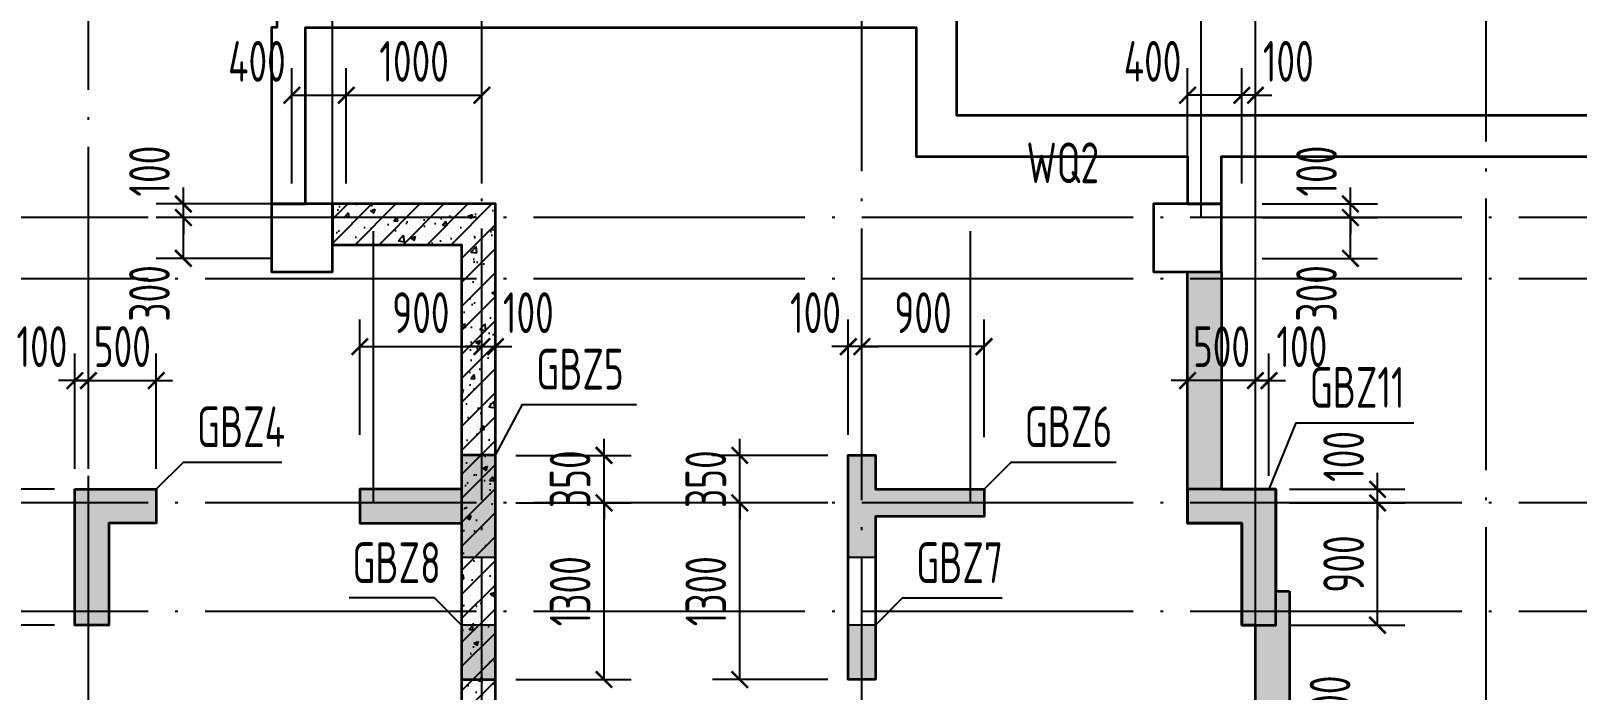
# Model space of a CAD drawing. Extents: x -655480 to 203344, y -294099 to 287156.
# Drawn here: x -276375 to -264982, y 213143 to 217994 of the extents above; entities that cross this region are included whole.
import ezdxf
from ezdxf.enums import TextEntityAlignment as Align

# ---------------------------------------------------------------- set-up
doc = ezdxf.new("R2010")
doc.units = 0
doc.header["$LTSCALE"] = 1000
doc.linetypes.add('DOTE', pattern=[2.42, 2, -0.2, 0.02, -0.2])
doc.layers.get('0').update_dxf_attribs({"linetype": 'CONTINUOUS'})
doc.layers.get('DEFPOINTS').update_dxf_attribs({"linetype": 'CONTINUOUS'})
for name, color, linetype in [('A-DOTE', 10, 'DOTE'), ('COLU_DE_TEXT', 7, 'CONTINUOUS'), ('LABEL', 1, 'CONTINUOUS'), ('S-Q墙填充', 252, 'CONTINUOUS'), ('S-Q墙实线', 6, 'CONTINUOUS'), ('S-Q墙标注', 3, 'CONTINUOUS'), ('S-X详图填充', 252, 'CONTINUOUS'), ('S-X详图实线', 4, 'CONTINUOUS')]:
    doc.layers.add(name, color=color, linetype=linetype)
doc.layers.add('底图$0$砼柱', color=2, linetype='CONTINUOUS', lineweight=35)
doc.styles.add('TSSD_REIN', font='tssdeng.shx', dxfattribs={"width": 0.7, "height": 300, "bigfont": 'tssdchn.shx'})
doc.styles.add('结构文字', font='zstxt.shx', dxfattribs={"width": 0.7, "bigfont": 'zshz.shx'})
doc.dimstyles.new('STRUCK', dxfattribs={"dimtxt": 400, "dimasz": 121, "dimexe": 200, "dimexo": 150, "dimgap": 115, "dimtad": 1, "dimdec": 0, "dimdsep": 46, "dimtxsty": '结构文字', "dimblk": 'ARCHTICK', "dimcen": 400, "dimclrd": 3, "dimclre": 3, "dimclrt": 7, "dimadec": 0, "dimazin": 0, "dimtfac": 1, "dimtdec": 0, "dimtix": 1, "dimtmove": 2, "dimatfit": 3, "dimldrblk": '_DIMX', "dimfxl": 1, "dimtolj": 1, "dimtzin": 0, "dimarcsym": 0})

# ---------------------------------------------------------------- blocks, each defined once
blk = doc.blocks.new('_ArchTick')
at = {"color": 0, "linetype": 'ByBlock', "const_width": 0.15}
blk.add_lwpolyline([(-0.5, -0.5), (0.5, 0.5)], dxfattribs=at)
blk = doc.blocks.new('*D668')
at = {"layer": 'DEFPOINTS', "color": 0, "transparency": 16777216}
for p in [(-266552, 212820), (-265752, 212820), (-265752, 212720)]:
    blk.add_point(p, dxfattribs=at)
at = {"layer": 'S-Q墙标注', "color": 3, "lineweight": -2, "transparency": 16777216}
for p, q in [((-266552, 212820), (-266552, 212941)), ((-265902, 212820), (-266752, 212820)), ((-265902, 212720), (-266752, 212720)), ((-266552, 212720), (-266552, 212820)), ((-266552, 212720), (-266552, 212599))]:
    blk.add_line(p, q, dxfattribs=at)
at = {"layer": 'S-Q墙标注', "color": 3, "lineweight": -2, "transparency": 16777216, "xscale": 121, "yscale": 121, "zscale": 121}
for p, rotation in [((-266552, 212820), 270), ((-266552, 212720), 90)]:
    blk.add_blockref('_ArchTick', p, dxfattribs=dict(at, rotation=rotation))
at = {"layer": 'S-Q墙标注', "color": 7, "transparency": 16777216, "insert": (-266802, 213062), "char_height": 300, "attachment_point": 5, "rotation": 90, "style": 'TSSD_REIN'}
blk.add_mtext('\\A1;100', dxfattribs=at)
blk = doc.blocks.new('_DIMX')
blk.add_line((-150, 0), (150, 0))
at = {"const_width": 50}
blk.add_lwpolyline([(-70, -70), (70, 70)], dxfattribs=at)
blk = doc.blocks.new('*D675')
at = {"layer": 'DEFPOINTS', "color": 0, "transparency": 16777216}
for p in [(-267252, 214520), (-266452, 214520), (-267252, 213620)]:
    blk.add_point(p, dxfattribs=at)
at = {"layer": 'S-Q墙标注', "color": 3, "lineweight": -2, "transparency": 16777216}
for p, q in [((-267102, 214520), (-266252, 214520)), ((-266452, 213620), (-266452, 214520)), ((-267102, 213620), (-266252, 213620))]:
    blk.add_line(p, q, dxfattribs=at)
at = {"layer": 'S-Q墙标注', "color": 3, "lineweight": -2, "transparency": 16777216, "xscale": 121, "yscale": 121, "zscale": 121}
for p, rotation in [((-266452, 214520), 90), ((-266452, 213620), 270)]:
    blk.add_blockref('_ArchTick', p, dxfattribs=dict(at, rotation=rotation))
at = {"layer": 'S-Q墙标注', "color": 7, "transparency": 16777216, "insert": (-266702, 214070), "char_height": 300, "attachment_point": 5, "rotation": 90, "style": 'TSSD_REIN'}
blk.add_mtext('\\A1;900', dxfattribs=at)
blk = doc.blocks.new('*D676')
at = {"layer": 'DEFPOINTS', "color": 0, "transparency": 16777216}
for p in [(-267252, 214620), (-266452, 214620), (-267252, 214520)]:
    blk.add_point(p, dxfattribs=at)
at = {"layer": 'S-Q墙标注', "color": 3, "lineweight": -2, "transparency": 16777216}
for p, q in [((-266452, 214620), (-266452, 214741)), ((-267102, 214620), (-266252, 214620)), ((-266452, 214520), (-266452, 214620)), ((-267102, 214520), (-266252, 214520)), ((-266452, 214520), (-266452, 214399))]:
    blk.add_line(p, q, dxfattribs=at)
at = {"layer": 'S-Q墙标注', "color": 3, "lineweight": -2, "transparency": 16777216, "xscale": 121, "yscale": 121, "zscale": 121}
for p, rotation in [((-266452, 214620), 270), ((-266452, 214520), 90)]:
    blk.add_blockref('_ArchTick', p, dxfattribs=dict(at, rotation=rotation))
at = {"layer": 'S-Q墙标注', "color": 7, "transparency": 16777216, "insert": (-266702, 214862), "char_height": 300, "attachment_point": 5, "rotation": 90, "style": 'TSSD_REIN'}
blk.add_mtext('\\A1;100', dxfattribs=at)
blk = doc.blocks.new('*D677')
at = {"layer": 'DEFPOINTS', "color": 0, "transparency": 16777216}
for p in [(-267352, 215420), (-267352, 214570), (-267252, 214570)]:
    blk.add_point(p, dxfattribs=at)
at = {"layer": 'S-Q墙标注', "color": 3, "lineweight": -2, "transparency": 16777216}
for p, q in [((-267352, 214720), (-267352, 215620)), ((-267252, 214720), (-267252, 215620)), ((-267352, 215420), (-267473, 215420)), ((-267252, 215420), (-267352, 215420)), ((-267252, 215420), (-267131, 215420))]:
    blk.add_line(p, q, dxfattribs=at)
at = {"layer": 'S-Q墙标注', "color": 3, "lineweight": -2, "transparency": 16777216, "xscale": 121, "yscale": 121, "zscale": 121}
blk.add_blockref('_ArchTick', (-267352, 215420), dxfattribs=at)
at = {"layer": 'S-Q墙标注', "color": 3, "lineweight": -2, "transparency": 16777216, "xscale": 121, "yscale": 121, "zscale": 121, "rotation": 180}
blk.add_blockref('_ArchTick', (-267252, 215420), dxfattribs=at)
at = {"layer": 'S-Q墙标注', "color": 7, "transparency": 16777216, "insert": (-267010, 215670), "char_height": 300, "attachment_point": 5, "style": 'TSSD_REIN'}
blk.add_mtext('\\A1;100', dxfattribs=at)
blk = doc.blocks.new('*D678')
at = {"layer": 'DEFPOINTS', "color": 0, "transparency": 16777216}
for p in [(-267852, 215420), (-267852, 214570), (-267352, 214570)]:
    blk.add_point(p, dxfattribs=at)
at = {"layer": 'S-Q墙标注', "color": 3, "lineweight": -2, "transparency": 16777216}
for p, q in [((-267852, 214720), (-267852, 215620)), ((-267352, 214720), (-267352, 215620)), ((-267852, 215420), (-267973, 215420)), ((-267352, 215420), (-267852, 215420)), ((-267352, 215420), (-267231, 215420))]:
    blk.add_line(p, q, dxfattribs=at)
at = {"layer": 'S-Q墙标注', "color": 3, "lineweight": -2, "transparency": 16777216, "xscale": 121, "yscale": 121, "zscale": 121}
blk.add_blockref('_ArchTick', (-267852, 215420), dxfattribs=at)
at = {"layer": 'S-Q墙标注', "color": 3, "lineweight": -2, "transparency": 16777216, "xscale": 121, "yscale": 121, "zscale": 121, "rotation": 180}
blk.add_blockref('_ArchTick', (-267352, 215420), dxfattribs=at)
at = {"layer": 'S-Q墙标注', "color": 7, "transparency": 16777216, "insert": (-267602, 215670), "char_height": 300, "attachment_point": 5, "style": 'TSSD_REIN'}
blk.add_mtext('\\A1;500', dxfattribs=at)
blk = doc.blocks.new('*D681')
at = {"layer": 'DEFPOINTS', "color": 0, "transparency": 16777216}
for p in [(-271152, 214520), (-270352, 214520), (-270352, 213220)]:
    blk.add_point(p, dxfattribs=at)
at = {"layer": 'S-Q墙标注', "color": 3, "lineweight": -2, "transparency": 16777216}
for p, q in [((-270502, 214520), (-271352, 214520)), ((-271152, 213220), (-271152, 214520)), ((-270502, 213220), (-271352, 213220))]:
    blk.add_line(p, q, dxfattribs=at)
at = {"layer": 'S-Q墙标注', "color": 3, "lineweight": -2, "transparency": 16777216, "xscale": 121, "yscale": 121, "zscale": 121}
for p, rotation in [((-271152, 214520), 90), ((-271152, 213220), 270)]:
    blk.add_blockref('_ArchTick', p, dxfattribs=dict(at, rotation=rotation))
at = {"layer": 'S-Q墙标注', "color": 7, "transparency": 16777216, "insert": (-271402, 213870), "char_height": 300, "attachment_point": 5, "rotation": 90, "style": 'TSSD_REIN'}
blk.add_mtext('\\A1;1300', dxfattribs=at)
blk = doc.blocks.new('*D682')
at = {"layer": 'DEFPOINTS', "color": 0, "transparency": 16777216}
for p in [(-271152, 214870), (-270352, 214870), (-270352, 214520)]:
    blk.add_point(p, dxfattribs=at)
at = {"layer": 'S-Q墙标注', "color": 3, "lineweight": -2, "transparency": 16777216}
for p, q in [((-271152, 214870), (-271152, 214991)), ((-270502, 214870), (-271352, 214870)), ((-271152, 214520), (-271152, 214870)), ((-270502, 214520), (-271352, 214520)), ((-271152, 214520), (-271152, 214399))]:
    blk.add_line(p, q, dxfattribs=at)
at = {"layer": 'S-Q墙标注', "color": 3, "lineweight": -2, "transparency": 16777216, "xscale": 121, "yscale": 121, "zscale": 121}
for p, rotation in [((-271152, 214870), 270), ((-271152, 214520), 90)]:
    blk.add_blockref('_ArchTick', p, dxfattribs=dict(at, rotation=rotation))
at = {"layer": 'S-Q墙标注', "color": 7, "transparency": 16777216, "insert": (-271402, 214695), "char_height": 300, "attachment_point": 5, "rotation": 90, "style": 'TSSD_REIN'}
blk.add_mtext('\\A1;350', dxfattribs=at)
blk = doc.blocks.new('*D683')
at = {"layer": 'DEFPOINTS', "color": 0, "transparency": 16777216}
for p in [(-270252, 215670), (-270252, 214870), (-269352, 214853)]:
    blk.add_point(p, dxfattribs=at)
at = {"layer": 'S-Q墙标注', "color": 3, "lineweight": -2, "transparency": 16777216}
for p, q in [((-270252, 215020), (-270252, 215870)), ((-269352, 215003), (-269352, 215870)), ((-269352, 215670), (-270252, 215670))]:
    blk.add_line(p, q, dxfattribs=at)
at = {"layer": 'S-Q墙标注', "color": 3, "lineweight": -2, "transparency": 16777216, "xscale": 121, "yscale": 121, "zscale": 121, "rotation": 180}
blk.add_blockref('_ArchTick', (-270252, 215670), dxfattribs=at)
at = {"layer": 'S-Q墙标注', "color": 3, "lineweight": -2, "transparency": 16777216, "xscale": 121, "yscale": 121, "zscale": 121}
blk.add_blockref('_ArchTick', (-269352, 215670), dxfattribs=at)
at = {"layer": 'S-Q墙标注', "color": 7, "transparency": 16777216, "insert": (-269802, 215920), "char_height": 300, "attachment_point": 5, "style": 'TSSD_REIN'}
blk.add_mtext('\\A1;900', dxfattribs=at)
blk = doc.blocks.new('*D684')
at = {"layer": 'DEFPOINTS', "color": 0, "transparency": 16777216}
for p in [(-270352, 215670), (-270352, 214870), (-270252, 214870)]:
    blk.add_point(p, dxfattribs=at)
at = {"layer": 'S-Q墙标注', "color": 3, "lineweight": -2, "transparency": 16777216}
for p, q in [((-270352, 215020), (-270352, 215870)), ((-270252, 215020), (-270252, 215870)), ((-270352, 215670), (-270473, 215670)), ((-270252, 215670), (-270352, 215670)), ((-270252, 215670), (-270131, 215670))]:
    blk.add_line(p, q, dxfattribs=at)
at = {"layer": 'S-Q墙标注', "color": 3, "lineweight": -2, "transparency": 16777216, "xscale": 121, "yscale": 121, "zscale": 121}
blk.add_blockref('_ArchTick', (-270352, 215670), dxfattribs=at)
at = {"layer": 'S-Q墙标注', "color": 3, "lineweight": -2, "transparency": 16777216, "xscale": 121, "yscale": 121, "zscale": 121, "rotation": 180}
blk.add_blockref('_ArchTick', (-270252, 215670), dxfattribs=at)
at = {"layer": 'S-Q墙标注', "color": 7, "transparency": 16777216, "insert": (-270594, 215920), "char_height": 300, "attachment_point": 5, "style": 'TSSD_REIN'}
blk.add_mtext('\\A1;100', dxfattribs=at)
blk = doc.blocks.new('*D709')
at = {"layer": 'DEFPOINTS', "color": 0, "transparency": 16777216}
for p in [(-276852, 214520), (-276052, 214520), (-276052, 213620)]:
    blk.add_point(p, dxfattribs=at)
at = {"layer": 'S-Q墙标注', "color": 3, "lineweight": -2, "transparency": 16777216}
for p, q in [((-276202, 214520), (-277052, 214520)), ((-276852, 213620), (-276852, 214520)), ((-276202, 213620), (-277052, 213620))]:
    blk.add_line(p, q, dxfattribs=at)
at = {"layer": 'S-Q墙标注', "color": 3, "lineweight": -2, "transparency": 16777216, "xscale": 121, "yscale": 121, "zscale": 121}
for p, rotation in [((-276852, 214520), 90), ((-276852, 213620), 270)]:
    blk.add_blockref('_ArchTick', p, dxfattribs=dict(at, rotation=rotation))
at = {"layer": 'S-Q墙标注', "color": 7, "transparency": 16777216, "insert": (-277102, 214070), "char_height": 300, "attachment_point": 5, "rotation": 90, "style": 'TSSD_REIN'}
blk.add_mtext('\\A1;900', dxfattribs=at)
blk = doc.blocks.new('*D710')
at = {"layer": 'DEFPOINTS', "color": 0, "transparency": 16777216}
for p in [(-276852, 214620), (-276052, 214620), (-276052, 214520)]:
    blk.add_point(p, dxfattribs=at)
at = {"layer": 'S-Q墙标注', "color": 3, "lineweight": -2, "transparency": 16777216}
for p, q in [((-276852, 214620), (-276852, 214741)), ((-276202, 214620), (-277052, 214620)), ((-276852, 214520), (-276852, 214620)), ((-276202, 214520), (-277052, 214520)), ((-276852, 214520), (-276852, 214399))]:
    blk.add_line(p, q, dxfattribs=at)
at = {"layer": 'S-Q墙标注', "color": 3, "lineweight": -2, "transparency": 16777216, "xscale": 121, "yscale": 121, "zscale": 121}
for p, rotation in [((-276852, 214620), 270), ((-276852, 214520), 90)]:
    blk.add_blockref('_ArchTick', p, dxfattribs=dict(at, rotation=rotation))
at = {"layer": 'S-Q墙标注', "color": 7, "transparency": 16777216, "insert": (-277102, 214862), "char_height": 300, "attachment_point": 5, "rotation": 90, "style": 'TSSD_REIN'}
blk.add_mtext('\\A1;100', dxfattribs=at)
blk = doc.blocks.new('*D711')
at = {"layer": 'DEFPOINTS', "color": 0, "transparency": 16777216}
for p in [(-275952, 215420), (-276052, 214620), (-275952, 214620)]:
    blk.add_point(p, dxfattribs=at)
at = {"layer": 'S-Q墙标注', "color": 3, "lineweight": -2, "transparency": 16777216}
for p, q in [((-276052, 214770), (-276052, 215620)), ((-275952, 214770), (-275952, 215620)), ((-276052, 215420), (-276173, 215420)), ((-276052, 215420), (-275952, 215420)), ((-275952, 215420), (-275831, 215420))]:
    blk.add_line(p, q, dxfattribs=at)
at = {"layer": 'S-Q墙标注', "color": 3, "lineweight": -2, "transparency": 16777216, "xscale": 121, "yscale": 121, "zscale": 121}
blk.add_blockref('_ArchTick', (-276052, 215420), dxfattribs=at)
at = {"layer": 'S-Q墙标注', "color": 3, "lineweight": -2, "transparency": 16777216, "xscale": 121, "yscale": 121, "zscale": 121, "rotation": 180}
blk.add_blockref('_ArchTick', (-275952, 215420), dxfattribs=at)
at = {"layer": 'S-Q墙标注', "color": 7, "transparency": 16777216, "insert": (-276294, 215670), "char_height": 300, "attachment_point": 5, "style": 'TSSD_REIN'}
blk.add_mtext('\\A1;100', dxfattribs=at)
blk = doc.blocks.new('*D547')
at = {"layer": 'DEFPOINTS', "color": 0, "transparency": 16777216}
for p in [(-275452, 215420), (-275952, 214620), (-275452, 214620)]:
    blk.add_point(p, dxfattribs=at)
at = {"layer": 'S-Q墙标注', "color": 3, "lineweight": -2, "transparency": 16777216}
for p, q in [((-275952, 214770), (-275952, 215620)), ((-275452, 214770), (-275452, 215620)), ((-275952, 215420), (-276073, 215420)), ((-275952, 215420), (-275452, 215420)), ((-275452, 215420), (-275331, 215420))]:
    blk.add_line(p, q, dxfattribs=at)
at = {"layer": 'S-Q墙标注', "color": 3, "lineweight": -2, "transparency": 16777216, "xscale": 121, "yscale": 121, "zscale": 121}
blk.add_blockref('_ArchTick', (-275952, 215420), dxfattribs=at)
at = {"layer": 'S-Q墙标注', "color": 3, "lineweight": -2, "transparency": 16777216, "xscale": 121, "yscale": 121, "zscale": 121, "rotation": 180}
blk.add_blockref('_ArchTick', (-275452, 215420), dxfattribs=at)
at = {"layer": 'S-Q墙标注', "color": 7, "transparency": 16777216, "insert": (-275702, 215670), "char_height": 300, "attachment_point": 5, "style": 'TSSD_REIN'}
blk.add_mtext('\\A1;500', dxfattribs=at)
blk = doc.blocks.new('*D550')
at = {"layer": 'DEFPOINTS', "color": 0, "transparency": 16777216}
for p in [(-272952, 214520), (-272152, 214520), (-272952, 213220)]:
    blk.add_point(p, dxfattribs=at)
at = {"layer": 'S-Q墙标注', "color": 3, "lineweight": -2, "transparency": 16777216}
for p, q in [((-272802, 214520), (-271952, 214520)), ((-272152, 213220), (-272152, 214520)), ((-272802, 213220), (-271952, 213220))]:
    blk.add_line(p, q, dxfattribs=at)
at = {"layer": 'S-Q墙标注', "color": 3, "lineweight": -2, "transparency": 16777216, "xscale": 121, "yscale": 121, "zscale": 121}
for p, rotation in [((-272152, 214520), 90), ((-272152, 213220), 270)]:
    blk.add_blockref('_ArchTick', p, dxfattribs=dict(at, rotation=rotation))
at = {"layer": 'S-Q墙标注', "color": 7, "transparency": 16777216, "insert": (-272402, 213870), "char_height": 300, "attachment_point": 5, "rotation": 90, "style": 'TSSD_REIN'}
blk.add_mtext('\\A1;1300', dxfattribs=at)
blk = doc.blocks.new('*D551')
at = {"layer": 'DEFPOINTS', "color": 0, "transparency": 16777216}
for p in [(-272952, 214870), (-272152, 214870), (-272952, 214520)]:
    blk.add_point(p, dxfattribs=at)
at = {"layer": 'S-Q墙标注', "color": 3, "lineweight": -2, "transparency": 16777216}
for p, q in [((-272152, 214870), (-272152, 214991)), ((-272802, 214870), (-271952, 214870)), ((-272152, 214520), (-272152, 214870)), ((-272802, 214520), (-271952, 214520)), ((-272152, 214520), (-272152, 214399))]:
    blk.add_line(p, q, dxfattribs=at)
at = {"layer": 'S-Q墙标注', "color": 3, "lineweight": -2, "transparency": 16777216, "xscale": 121, "yscale": 121, "zscale": 121}
for p, rotation in [((-272152, 214870), 270), ((-272152, 214520), 90)]:
    blk.add_blockref('_ArchTick', p, dxfattribs=dict(at, rotation=rotation))
at = {"layer": 'S-Q墙标注', "color": 7, "transparency": 16777216, "insert": (-272402, 214695), "char_height": 300, "attachment_point": 5, "rotation": 90, "style": 'TSSD_REIN'}
blk.add_mtext('\\A1;350', dxfattribs=at)
blk = doc.blocks.new('*D552')
at = {"layer": 'DEFPOINTS', "color": 0, "transparency": 16777216}
for p in [(-273052, 215670), (-273952, 214870), (-273052, 214870)]:
    blk.add_point(p, dxfattribs=at)
at = {"layer": 'S-Q墙标注', "color": 3, "lineweight": -2, "transparency": 16777216}
for p, q in [((-273952, 215020), (-273952, 215870)), ((-273052, 215020), (-273052, 215870)), ((-273952, 215670), (-273052, 215670))]:
    blk.add_line(p, q, dxfattribs=at)
at = {"layer": 'S-Q墙标注', "color": 3, "lineweight": -2, "transparency": 16777216, "xscale": 121, "yscale": 121, "zscale": 121, "rotation": 180}
blk.add_blockref('_ArchTick', (-273952, 215670), dxfattribs=at)
at = {"layer": 'S-Q墙标注', "color": 3, "lineweight": -2, "transparency": 16777216, "xscale": 121, "yscale": 121, "zscale": 121}
blk.add_blockref('_ArchTick', (-273052, 215670), dxfattribs=at)
at = {"layer": 'S-Q墙标注', "color": 7, "transparency": 16777216, "insert": (-273502, 215920), "char_height": 300, "attachment_point": 5, "style": 'TSSD_REIN'}
blk.add_mtext('\\A1;900', dxfattribs=at)
blk = doc.blocks.new('*D553')
at = {"layer": 'DEFPOINTS', "color": 0, "transparency": 16777216}
for p in [(-272952, 215670), (-273052, 214870), (-272952, 214870)]:
    blk.add_point(p, dxfattribs=at)
at = {"layer": 'S-Q墙标注', "color": 3, "lineweight": -2, "transparency": 16777216}
for p, q in [((-273052, 215020), (-273052, 215870)), ((-272952, 215020), (-272952, 215870)), ((-273052, 215670), (-273173, 215670)), ((-273052, 215670), (-272952, 215670)), ((-272952, 215670), (-272831, 215670))]:
    blk.add_line(p, q, dxfattribs=at)
at = {"layer": 'S-Q墙标注', "color": 3, "lineweight": -2, "transparency": 16777216, "xscale": 121, "yscale": 121, "zscale": 121}
blk.add_blockref('_ArchTick', (-273052, 215670), dxfattribs=at)
at = {"layer": 'S-Q墙标注', "color": 3, "lineweight": -2, "transparency": 16777216, "xscale": 121, "yscale": 121, "zscale": 121, "rotation": 180}
blk.add_blockref('_ArchTick', (-272952, 215670), dxfattribs=at)
at = {"layer": 'S-Q墙标注', "color": 7, "transparency": 16777216, "insert": (-272710, 215920), "char_height": 300, "attachment_point": 5, "style": 'TSSD_REIN'}
blk.add_mtext('\\A1;100', dxfattribs=at)
blk = doc.blocks.new('*D554')
at = {"layer": 'DEFPOINTS', "color": 0, "transparency": 16777216}
for p in [(-267452, 216720), (-266652, 216720), (-267452, 216620)]:
    blk.add_point(p, dxfattribs=at)
at = {"layer": 'S-Q墙标注', "color": 3, "lineweight": -2, "transparency": 16777216}
for p, q in [((-266652, 216720), (-266652, 216841)), ((-267302, 216720), (-266452, 216720)), ((-266652, 216620), (-266652, 216720)), ((-267302, 216620), (-266452, 216620)), ((-266652, 216620), (-266652, 216499))]:
    blk.add_line(p, q, dxfattribs=at)
at = {"layer": 'S-Q墙标注', "color": 3, "lineweight": -2, "transparency": 16777216, "xscale": 121, "yscale": 121, "zscale": 121}
for p, rotation in [((-266652, 216720), 270), ((-266652, 216620), 90)]:
    blk.add_blockref('_ArchTick', p, dxfattribs=dict(at, rotation=rotation))
at = {"layer": 'S-Q墙标注', "color": 7, "transparency": 16777216, "insert": (-266902, 216962), "char_height": 300, "attachment_point": 5, "rotation": 90, "style": 'TSSD_REIN'}
blk.add_mtext('\\A1;100', dxfattribs=at)
blk = doc.blocks.new('*D557')
at = {"layer": 'DEFPOINTS', "color": 0, "transparency": 16777216}
for p in [(-267452, 216620), (-266652, 216620), (-267452, 216320)]:
    blk.add_point(p, dxfattribs=at)
at = {"layer": 'S-Q墙标注', "color": 3, "lineweight": -2, "transparency": 16777216}
for p, q in [((-267302, 216620), (-266452, 216620)), ((-266652, 216320), (-266652, 216620)), ((-267302, 216320), (-266452, 216320))]:
    blk.add_line(p, q, dxfattribs=at)
at = {"layer": 'S-Q墙标注', "color": 3, "lineweight": -2, "transparency": 16777216, "xscale": 121, "yscale": 121, "zscale": 121}
for p, rotation in [((-266652, 216620), 90), ((-266652, 216320), 270)]:
    blk.add_blockref('_ArchTick', p, dxfattribs=dict(at, rotation=rotation))
at = {"layer": 'S-Q墙标注', "color": 7, "transparency": 16777216, "insert": (-266902, 216062), "char_height": 300, "attachment_point": 5, "rotation": 90, "style": 'TSSD_REIN'}
blk.add_mtext('\\A1;300', dxfattribs=at)
blk = doc.blocks.new('*D558')
at = {"layer": 'DEFPOINTS', "color": 0, "transparency": 16777216}
for p in [(-267852, 217520), (-267852, 216720), (-267452, 216720)]:
    blk.add_point(p, dxfattribs=at)
at = {"layer": 'S-Q墙标注', "color": 3, "lineweight": -2, "transparency": 16777216}
for p, q in [((-267852, 216870), (-267852, 217720)), ((-267452, 216870), (-267452, 217720)), ((-267452, 217520), (-267852, 217520))]:
    blk.add_line(p, q, dxfattribs=at)
at = {"layer": 'S-Q墙标注', "color": 3, "lineweight": -2, "transparency": 16777216, "xscale": 121, "yscale": 121, "zscale": 121, "rotation": 180}
blk.add_blockref('_ArchTick', (-267852, 217520), dxfattribs=at)
at = {"layer": 'S-Q墙标注', "color": 3, "lineweight": -2, "transparency": 16777216, "xscale": 121, "yscale": 121, "zscale": 121}
blk.add_blockref('_ArchTick', (-267452, 217520), dxfattribs=at)
at = {"layer": 'S-Q墙标注', "color": 7, "transparency": 16777216, "insert": (-268110, 217770), "char_height": 300, "attachment_point": 5, "style": 'TSSD_REIN'}
blk.add_mtext('\\A1;400', dxfattribs=at)
blk = doc.blocks.new('*D559')
at = {"layer": 'DEFPOINTS', "color": 0, "transparency": 16777216}
for p in [(-267452, 217520), (-267452, 216720), (-267352, 216720)]:
    blk.add_point(p, dxfattribs=at)
at = {"layer": 'S-Q墙标注', "color": 3, "lineweight": -2, "transparency": 16777216}
for p, q in [((-267452, 216870), (-267452, 217720)), ((-267352, 216870), (-267352, 217720)), ((-267452, 217520), (-267573, 217520)), ((-267352, 217520), (-267452, 217520)), ((-267352, 217520), (-267231, 217520))]:
    blk.add_line(p, q, dxfattribs=at)
at = {"layer": 'S-Q墙标注', "color": 3, "lineweight": -2, "transparency": 16777216, "xscale": 121, "yscale": 121, "zscale": 121}
blk.add_blockref('_ArchTick', (-267452, 217520), dxfattribs=at)
at = {"layer": 'S-Q墙标注', "color": 3, "lineweight": -2, "transparency": 16777216, "xscale": 121, "yscale": 121, "zscale": 121, "rotation": 180}
blk.add_blockref('_ArchTick', (-267352, 217520), dxfattribs=at)
at = {"layer": 'S-Q墙标注', "color": 7, "transparency": 16777216, "insert": (-267110, 217770), "char_height": 300, "attachment_point": 5, "style": 'TSSD_REIN'}
blk.add_mtext('\\A1;100', dxfattribs=at)
blk = doc.blocks.new('*D562')
at = {"layer": 'DEFPOINTS', "color": 0, "transparency": 16777216}
for p in [(-275252, 216720), (-274452, 216720), (-274452, 216620)]:
    blk.add_point(p, dxfattribs=at)
at = {"layer": 'S-Q墙标注', "color": 3, "lineweight": -2, "transparency": 16777216}
for p, q in [((-275252, 216720), (-275252, 216841)), ((-274602, 216720), (-275452, 216720)), ((-275252, 216620), (-275252, 216720)), ((-274602, 216620), (-275452, 216620)), ((-275252, 216620), (-275252, 216499))]:
    blk.add_line(p, q, dxfattribs=at)
at = {"layer": 'S-Q墙标注', "color": 3, "lineweight": -2, "transparency": 16777216, "xscale": 121, "yscale": 121, "zscale": 121}
for p, rotation in [((-275252, 216720), 270), ((-275252, 216620), 90)]:
    blk.add_blockref('_ArchTick', p, dxfattribs=dict(at, rotation=rotation))
at = {"layer": 'S-Q墙标注', "color": 7, "transparency": 16777216, "insert": (-275502, 216962), "char_height": 300, "attachment_point": 5, "rotation": 90, "style": 'TSSD_REIN'}
blk.add_mtext('\\A1;100', dxfattribs=at)
blk = doc.blocks.new('*D565')
at = {"layer": 'DEFPOINTS', "color": 0, "transparency": 16777216}
for p in [(-275252, 216620), (-274452, 216620), (-274452, 216320)]:
    blk.add_point(p, dxfattribs=at)
at = {"layer": 'S-Q墙标注', "color": 3, "lineweight": -2, "transparency": 16777216}
for p, q in [((-274602, 216620), (-275452, 216620)), ((-275252, 216320), (-275252, 216620)), ((-274602, 216320), (-275452, 216320))]:
    blk.add_line(p, q, dxfattribs=at)
at = {"layer": 'S-Q墙标注', "color": 3, "lineweight": -2, "transparency": 16777216, "xscale": 121, "yscale": 121, "zscale": 121}
for p, rotation in [((-275252, 216620), 90), ((-275252, 216320), 270)]:
    blk.add_blockref('_ArchTick', p, dxfattribs=dict(at, rotation=rotation))
at = {"layer": 'S-Q墙标注', "color": 7, "transparency": 16777216, "insert": (-275502, 216062), "char_height": 300, "attachment_point": 5, "rotation": 90, "style": 'TSSD_REIN'}
blk.add_mtext('\\A1;300', dxfattribs=at)
blk = doc.blocks.new('*D566')
at = {"layer": 'DEFPOINTS', "color": 0, "transparency": 16777216}
for p in [(-274052, 217520), (-274452, 216720), (-274052, 216720)]:
    blk.add_point(p, dxfattribs=at)
at = {"layer": 'S-Q墙标注', "color": 3, "lineweight": -2, "transparency": 16777216}
for p, q in [((-274452, 216870), (-274452, 217720)), ((-274052, 216870), (-274052, 217720)), ((-274452, 217520), (-274052, 217520))]:
    blk.add_line(p, q, dxfattribs=at)
at = {"layer": 'S-Q墙标注', "color": 3, "lineweight": -2, "transparency": 16777216, "xscale": 121, "yscale": 121, "zscale": 121, "rotation": 180}
blk.add_blockref('_ArchTick', (-274452, 217520), dxfattribs=at)
at = {"layer": 'S-Q墙标注', "color": 3, "lineweight": -2, "transparency": 16777216, "xscale": 121, "yscale": 121, "zscale": 121}
blk.add_blockref('_ArchTick', (-274052, 217520), dxfattribs=at)
at = {"layer": 'S-Q墙标注', "color": 7, "transparency": 16777216, "insert": (-274710, 217770), "char_height": 300, "attachment_point": 5, "style": 'TSSD_REIN'}
blk.add_mtext('\\A1;400', dxfattribs=at)
blk = doc.blocks.new('*D568')
at = {"layer": 'DEFPOINTS', "color": 0, "transparency": 16777216}
for p in [(-273052, 217520), (-274052, 216720), (-273052, 216720)]:
    blk.add_point(p, dxfattribs=at)
at = {"layer": 'S-Q墙标注', "color": 3, "lineweight": -2, "transparency": 16777216}
for p, q in [((-274052, 216870), (-274052, 217720)), ((-273052, 216870), (-273052, 217720)), ((-274052, 217520), (-273052, 217520))]:
    blk.add_line(p, q, dxfattribs=at)
at = {"layer": 'S-Q墙标注', "color": 3, "lineweight": -2, "transparency": 16777216, "xscale": 121, "yscale": 121, "zscale": 121, "rotation": 180}
blk.add_blockref('_ArchTick', (-274052, 217520), dxfattribs=at)
at = {"layer": 'S-Q墙标注', "color": 3, "lineweight": -2, "transparency": 16777216, "xscale": 121, "yscale": 121, "zscale": 121}
blk.add_blockref('_ArchTick', (-273052, 217520), dxfattribs=at)
at = {"layer": 'S-Q墙标注', "color": 7, "transparency": 16777216, "insert": (-273552, 217770), "char_height": 300, "attachment_point": 5, "style": 'TSSD_REIN'}
blk.add_mtext('\\A1;1000', dxfattribs=at)
blk = doc.blocks.new('20210827.04200827')
at = {"layer": 'A-DOTE'}
for p, q in [((39800, 14700), (39800, 23100)), ((41600, 18600), (41600, 23100)), ((42700, 14100.3), (42700, 23100)), ((45500, 14100.3), (45500, 23100)), ((48000, 18600), (48000, 23100)), ((48400, 14700), (48400, 23100)), ((50100, 11900), (50100, 23100)), ((59600, 18600), (3600, 18600)), ((41900, 16500), (41900, 18600)), ((46300, 16500), (46300, 18600)), ((59600, 18150), (3600, 18150)), ((59600, 16500), (3600, 16500)), ((59600, 15700), (3600, 15700))]:
    blk.add_line(p, q, dxfattribs=at)

msp = doc.modelspace()

# ---------------------------------------------------------------- hatches: boundary and pattern name
at = {"layer": 'S-Q墙填充', "linetype": 'ByBlock'}
h = msp.add_hatch(dxfattribs=at)
h.set_pattern_fill('钢筋混凝土', color=252, scale=50)
h.set_pattern_definition([(45, (-616420.98, 41215.39), (-88.388348, 88.388348), []), (50, (-616420.98, 41215.4), (358.6301, -31.37607), [37.5, -412.5]), (355, (-616420.98, 41215.4), (-69.37567, 376.09607), [30, -330]), (100.4514, (-616391.1, 41212.77), (289.2547, 344.71977), [31.8701, -350.57106]), (46.1842, (-616421, 41315.4), (533.6205, -82.7595), [56.25, -618.75]), (96.6356, (-616376.5, 41308.5), (467.33135, 487.05894), [47.80514, -525.8565]), (351.1842, (-616421, 41315.4), (467.331, 487.0593), [45, -495]), (21, (-616370.98, 41290.4), (298.45353, -201.30945), [37.5, -412.5]), (326, (-616370.98, 41290.4), (121.65767, 362.57502), [30, -330]), (71.4514, (-616346.1, 41273.6), (420.1113, 161.26525), [31.8701, -350.57106]), (37.5, (-616420.98, 41215.39), (6.079928, 166.446927), [0, -326, 0, -335, 0, -331.25]), (7.5, (-616420.98, 41215.39), (131.53477, 197.20586), [0, -191, 0, -318.5, 0, -126.25]), (327.5, (-616532.48, 41215.39), (266.91122, -11.277436), [0, -125, 0, -390, 0, -517.5]), (317.5, (-616582.48, 41215.4), (291.59308, 50.05249), [0, -162.5, 0, -259, 0, -367.5])])
h.paths.add_polyline_path([(-274151.97, 216420.2), (-273201.97, 216420.2), (-273201.97, 212270.2), (-275051.97, 212270.2), (-275051.97, 212020.2), (-272951.97, 212020.2), (-272951.97, 216720.2), (-274151.97, 216720.2)])
h = msp.add_hatch(dxfattribs=at)
h.set_pattern_fill('钢筋混凝土', color=252, scale=50)
h.set_pattern_definition([(45, (-1341087.48, 468040.79), (-88.388348, 88.388348), []), (50, (-1341087.48, 468040.8), (358.63009, -31.37607), [37.5, -412.5]), (355, (-1341087.5, 468040.8), (-69.37567, 376.09607), [30, -330]), (100.4514, (-1341057.6, 468038.17), (289.25469, 344.71977), [31.8701, -350.57106]), (46.1842, (-1341087.5, 468140.8), (533.62052, -82.7595), [56.25, -618.75]), (96.6356, (-1341043, 468133.9), (467.33135, 487.05894), [47.80514, -525.8565]), (351.1842, (-1341087.5, 468140.8), (467.33097, 487.0593), [45, -495]), (21, (-1341037.48, 468115.8), (298.453526, -201.309445), [37.5, -412.5]), (326, (-1341037.5, 468115.8), (121.65767, 362.57502), [30, -330]), (71.4514, (-1341012.6, 468099), (420.11131, 161.26525), [31.8701, -350.57106]), (37.5, (-1341087.48, 468040.79), (6.079928, 166.446927), [0, -326, 0, -335, 0, -331.25]), (7.5, (-1341087.48, 468040.79), (131.53477, 197.205856), [0, -191, 0, -318.5, 0, -126.25]), (327.5, (-1341198.98, 468040.79), (266.911218, -11.277436), [0, -125, 0, -390, 0, -517.5]), (317.5, (-1341248.98, 468040.79), (291.593085, 50.05249), [0, -162.5, 0, -259, 0, -367.5])])
h.paths.add_polyline_path([(-267101.97, 213870.2), (-267101.97, 210370.2), (-270251.97, 210370.2), (-270251.97, 208270.2), (-273051.97, 208270.2), (-273051.97, 208970.2), (-275451.97, 208970.2), (-275451.97, 209220.2), (-272801.97, 209220.2), (-272801.97, 208520.2), (-270501.97, 208520.2), (-270501.97, 210620.2), (-267351.97, 210620.2), (-267351.97, 213620.2), (-267451.97, 213620.2), (-267451.97, 214370.2), (-267851.97, 214370.2), (-267851.97, 216220.2), (-267601.97, 216220.2), (-267601.97, 214620.2), (-267201.97, 214620.2), (-267201.97, 213870.2)])
at = {"layer": 'S-X详图填充'}
h = msp.add_hatch(color=256, dxfattribs=at)
h.dxf.hatch_style = 1
h.paths.add_polyline_path([(-273201.97, 214120.2), (-272951.98, 214120.2), (-272951.98, 214870.2), (-273201.98, 214870.2), (-273201.98, 214620.2), (-273951.97, 214620.2), (-273951.97, 214370.2), (-273201.97, 214370.2)])
h = msp.add_hatch(color=256, dxfattribs=at)
h.dxf.hatch_style = 1
h.paths.add_polyline_path([(-270351.98, 214120.2), (-270151.98, 214120.2), (-270151.98, 214420.2), (-269351.97, 214420.2), (-269351.97, 214620.2), (-270151.98, 214620.2), (-270151.98, 214870.2), (-270351.98, 214870.2)])
h = msp.add_hatch(color=256, dxfattribs=at)
h.dxf.hatch_style = 1
h.paths.add_polyline_path([(-275801.97, 213620.2), (-275801.97, 214370.2), (-275452.07, 214370.2), (-275452.07, 214620.2), (-276051.98, 214620.2), (-276051.98, 213620.2)])
h = msp.add_hatch(color=256, dxfattribs=at)
h.dxf.hatch_style = 1
h.paths.add_polyline_path([(-267851.93, 214370.2), (-267452.01, 214370.2), (-267451.98, 213620.2), (-267201.97, 213620.2), (-267201.97, 214620.2), (-267851.9, 214620.2)])
h = msp.add_hatch(color=256, dxfattribs=at)
h.dxf.hatch_style = 1
h.paths.add_polyline_path([(-272951.98, 213620.2), (-273201.97, 213620.2), (-273201.97, 213220.2), (-272951.98, 213220.2)])
h = msp.add_hatch(color=256, dxfattribs=at)
h.dxf.hatch_style = 1
h.paths.add_polyline_path([(-270151.98, 213620.2), (-270351.98, 213620.2), (-270351.98, 213220.2), (-270151.98, 213220.2)])

# ---------------------------------------------------------------- linework, layer by layer
at = {"layer": 'LABEL'}
for points in [[(-272951.98, 214870.2), (-272751.98, 215244.03), (-271911.98, 215244.03)], [(-267251.98, 214620.2), (-267051.98, 215110.35), (-266184.61, 215110.35)], [(-275452.07, 214620.2), (-275252.07, 214820.2), (-274525.34, 214820.2)], [(-269351.86, 214620.2), (-269151.86, 214820.2), (-268379.32, 214820.2)], [(-273201.97, 213620.2), (-273401.97, 213820.2), (-274029.9, 213820.2)], [(-270151.98, 213620.2), (-269951.98, 213820.2), (-269217.13, 213820.2)]]:
    msp.add_lwpolyline(points, dxfattribs=at)
at = {"layer": 'S-Q墙实线', "lineweight": 35}
for points in [[(-271601.97, 219870.2), (-271601.97, 218270.2), (-274562.35, 218270.2), (-274562.35, 218020.2), (-274601.97, 218020.2), (-274601.97, 216720.2), (-274351.97, 216720.2), (-274351.97, 218020.2), (-269851.97, 218020.2), (-269851.97, 217070.2), (-267851.97, 217070.2), (-267851.97, 216720.2), (-267601.97, 216720.2), (-267601.97, 217070.2), (-258351.97, 217070.2)], [(-257670.07, 217370.2), (-269551.97, 217370.2), (-269551.97, 219870.2), (-269851.97, 219870.2), (-269851.97, 219870.2), (-269851.97, 219870.2), (-269851.97, 219470.2), (-269851.97, 219470.2), (-269851.97, 219870.2), (-269851.97, 219870.2), (-269851.97, 218270.2), (-271351.97, 218270.2), (-271351.97, 219870.2)], [(-267101.97, 213870.2), (-267101.97, 210370.2), (-270251.97, 210370.2), (-270251.97, 208270.2), (-273051.97, 208270.2), (-273051.97, 208970.2), (-275451.97, 208970.2), (-275451.97, 209220.2), (-272801.97, 209220.2), (-272801.97, 208520.2), (-270501.97, 208520.2), (-270501.97, 210620.2), (-267351.97, 210620.2), (-267351.97, 213620.2), (-267451.97, 213620.2), (-267451.97, 214370.2), (-267851.97, 214370.2), (-267851.97, 216220.2), (-267601.97, 216220.2), (-267601.97, 214620.2), (-267201.97, 214620.2), (-267201.97, 213870.2), (-267101.97, 213870.2)]]:
    msp.add_lwpolyline(points, dxfattribs=at)
for points in [[(-274151.97, 216420.2), (-273201.97, 216420.2), (-273201.97, 212270.2), (-275051.97, 212270.2), (-275051.97, 212020.2), (-272951.97, 212020.2), (-272951.97, 216720.2), (-274151.97, 216720.2)], [(-273201.97, 213220.2), (-272951.97, 213220.2), (-272951.97, 214870.2), (-273201.97, 214870.2), (-273201.97, 214620.2), (-273951.97, 214620.2), (-273951.97, 214370.2), (-273201.97, 214370.2)], [(-270151.97, 213220.2), (-270351.97, 213220.2), (-270351.97, 214870.2), (-270151.97, 214870.2), (-270151.97, 214620.2), (-269351.97, 214620.2), (-269351.97, 214420.2), (-270151.97, 214420.2)], [(-276051.97, 214620.2), (-275451.97, 214620.2), (-275451.97, 214370.2), (-275801.97, 214370.2), (-275801.97, 213620.2), (-276051.97, 213620.2)], [(-267201.97, 214620.2), (-267851.97, 214620.2), (-267851.97, 214370.2), (-267451.97, 214370.2), (-267451.97, 213620.2), (-267201.97, 213620.2)]]:
    msp.add_lwpolyline(points, close=True, dxfattribs=at)
at = {"layer": 'S-X详图实线'}
for points in [[(-273151.98, 214120.2), (-272951.98, 214120.2), (-272951.98, 214870.2), (-273201.98, 214870.2), (-273201.98, 214620.2), (-273951.97, 214620.2), (-273951.97, 214370.2), (-273201.97, 214370.2), (-273201.97, 214120.2)], [(-270351.98, 214120.2), (-270151.98, 214120.2), (-270151.98, 214420.2), (-269351.97, 214420.2), (-269351.97, 214620.2), (-270151.98, 214620.2), (-270151.98, 214870.2), (-270351.98, 214870.2), (-270351.98, 214120.2)], [(-275801.97, 213620.2), (-275801.97, 214370.2), (-275452.07, 214370.2), (-275452.07, 214620.2), (-276051.98, 214620.2), (-276051.98, 213620.2), (-275851.98, 213620.2)], [(-267851.9, 214370.2), (-267451.98, 214370.2), (-267451.98, 213620.2), (-267201.97, 213620.2), (-267201.97, 214620.2), (-267851.9, 214620.2), (-267851.9, 214370.2)], [(-272951.98, 213620.2), (-273201.97, 213620.2), (-273201.97, 213220.2), (-272951.98, 213220.2), (-272951.98, 213620.2)], [(-270151.98, 213620.2), (-270351.98, 213620.2), (-270351.98, 213220.2), (-270151.98, 213220.2), (-270151.98, 213620.2)]]:
    msp.add_lwpolyline(points, close=True, dxfattribs=at)
at = {"layer": '底图$0$砼柱', "color": 3, "lineweight": 35}
for points in [[(-274151.97, 216720.2), (-274601.97, 216720.2), (-274601.97, 216220.2), (-274151.97, 216220.2)], [(-267601.97, 216720.2), (-268101.97, 216720.2), (-268101.97, 216220.2), (-267601.97, 216220.2)]]:
    msp.add_lwpolyline(points, close=True, dxfattribs=at)

# ---------------------------------------------------------------- block references
at = {"layer": 'A-DOTE', "color": 2}
msp.add_blockref('20210827.04200827', (-315751.97, 198020.16), dxfattribs=at)

# ---------------------------------------------------------------- texts
at = {"layer": 'COLU_DE_TEXT', "style": 'TSSD_REIN', "width": 0.7}
for s, p in [('WQ2', (-269039.57, 216783.25)), ('GBZ5', (-272651.98, 215264.03)), ('GBZ11', (-266951.98, 215130.35)), ('GBZ4', (-275152.07, 214840.2)), ('GBZ6', (-269051.86, 214840.2)), ('GBZ8', (-274006.36, 213840.2)), ('GBZ7', (-269851.98, 213840.2))]:
    msp.add_text(s, height=300, dxfattribs=at).set_placement(p, align=Align.BOTTOM_LEFT)

# ---------------------------------------------------------------- dimensions: what is measured, and where the dimension line sits
at = {"layer": 'S-Q墙标注'}
for base, p1, p2, picture, middle in [((-274051.99, 217520.2), (-274451.99, 216720.2), (-274051.99, 216720.2), '*D566', (-274710.07, 217770.2)), ((-272951.99, 215670.2), (-273052, 214870.2), (-272951.99, 214870.2), '*D553', (-272710.07, 215920.2)), ((-275951.99, 215420.2), (-276051.99, 214620.2), (-275951.99, 214620.2), '*D711', (-276293.92, 215670.2))]:
    dim = msp.add_linear_dim(base=base, p1=p1, p2=p2, dimstyle='STRUCK', override={"dimtxt": 300, "dimgap": 100, "dimtxsty": 'TSSD_REIN'}, dxfattribs=at)
    dim.commit()
    dim.dimension.update_dxf_attribs({"geometry": picture, "text_midpoint": middle, "dimtype": 160})
for base, p1, p2, picture, middle in [((-273051.99, 217520.2), (-274051.99, 216720.2), (-273051.99, 216720.2), '*D568', (-273551.99, 217770.2)), ((-273052, 215670.2), (-273952.12, 214870.2), (-273052, 214870.2), '*D552', (-273502.06, 215920.2)), ((-275452.08, 215420.2), (-275951.99, 214620.2), (-275452.08, 214620.2), '*D547', (-275702.04, 215670.2))]:
    dim = msp.add_linear_dim(base=base, p1=p1, p2=p2, dimstyle='STRUCK', override={"dimtxt": 300, "dimgap": 100, "dimtxsty": 'TSSD_REIN'}, dxfattribs=at)
    dim.commit()
    dim.dimension.update_dxf_attribs({"geometry": picture, "text_midpoint": middle})
for base, p1, p2, angle, picture, middle in [((-267851.99, 217520.2), (-267451.99, 216720.2), (-267851.99, 216720.2), 180, '*D558', (-268110.07, 217770.2)), ((-267451.99, 217520.2), (-267351.99, 216720.2), (-267451.99, 216720.2), 180, '*D559', (-267110.07, 217770.2)), ((-275251.99, 216720.2), (-274451.99, 216620.2), (-274451.99, 216720.2), 90, '*D562', (-275501.99, 216962.12)), ((-266651.99, 216720.2), (-267451.99, 216620.2), (-267451.99, 216720.2), 90, '*D554', (-266901.99, 216962.12)), ((-275251.99, 216620.2), (-274451.99, 216320.2), (-274451.99, 216620.2), 90, '*D565', (-275501.99, 216062.12)), ((-266651.99, 216620.2), (-267451.99, 216320.2), (-267451.99, 216620.2), 90, '*D557', (-266901.99, 216062.12)), ((-270351.99, 215670.2), (-270251.98, 214870.2), (-270351.99, 214870.2), 180, '*D684', (-270593.92, 215920.2)), ((-267351.99, 215420.2), (-267251.99, 214570.2), (-267351.99, 214570.2), 180, '*D677', (-267010.07, 215670.2)), ((-276851.99, 214620.2), (-276051.99, 214520.2), (-276051.99, 214620.2), 90, '*D710', (-277101.99, 214862.13)), ((-266451.99, 214620.2), (-267251.99, 214520.2), (-267251.99, 214620.2), 90, '*D676', (-266701.99, 214862.13)), ((-266552, 212820.2), (-265752, 212720.2), (-265752, 212820.2), 90, '*D668', (-266802, 213062.13))]:
    dim = msp.add_linear_dim(base=base, p1=p1, p2=p2, angle=angle, dimstyle='STRUCK', override={"dimtxt": 300, "dimgap": 100, "dimtxsty": 'TSSD_REIN'}, dxfattribs=at)
    dim.commit()
    dim.dimension.update_dxf_attribs({"geometry": picture, "text_midpoint": middle, "dimtype": 160})
for base, p1, p2, angle, picture, middle in [((-270251.98, 215670.2), (-269352.24, 214853.08), (-270251.98, 214870.2), 180, '*D683', (-269802.11, 215920.2)), ((-267851.91, 215420.2), (-267351.99, 214570.2), (-267851.91, 214570.2), 180, '*D678', (-267601.95, 215670.2)), ((-272151.99, 214870.2), (-272951.99, 214520.2), (-272951.99, 214870.2), 90, '*D551', (-272401.99, 214695.2)), ((-271151.99, 214870.2), (-270351.99, 214520.2), (-270351.99, 214870.2), 90, '*D682', (-271401.99, 214695.2)), ((-276851.99, 214520.2), (-276051.99, 213620.2), (-276051.99, 214520.2), 90, '*D709', (-277101.99, 214070.2)), ((-272151.99, 214520.2), (-272951.99, 213220.2), (-272951.99, 214520.2), 90, '*D550', (-272401.99, 213870.2)), ((-271151.99, 214520.2), (-270351.99, 213220.2), (-270351.99, 214520.2), 90, '*D681', (-271401.99, 213870.2)), ((-266451.99, 214520.2), (-267251.99, 213620.2), (-267251.99, 214520.2), 90, '*D675', (-266701.99, 214070.2))]:
    dim = msp.add_linear_dim(base=base, p1=p1, p2=p2, angle=angle, dimstyle='STRUCK', override={"dimtxt": 300, "dimgap": 100, "dimtxsty": 'TSSD_REIN'}, dxfattribs=at)
    dim.commit()
    dim.dimension.update_dxf_attribs({"geometry": picture, "text_midpoint": middle})

doc.saveas('drawing.dxf')
